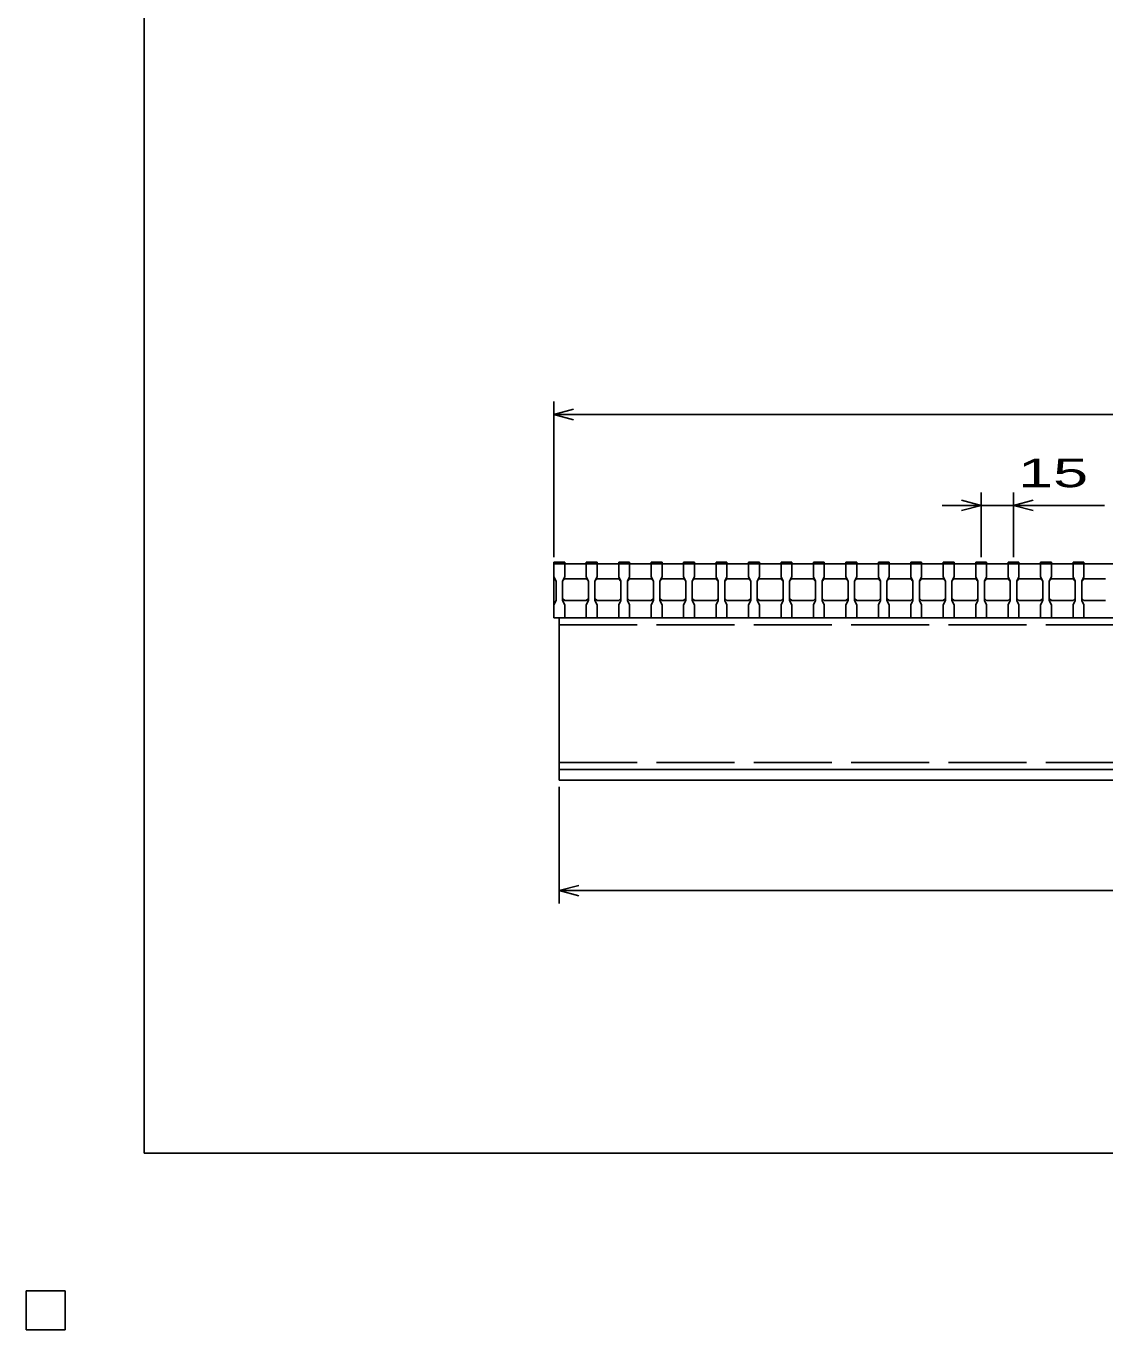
# Model space of a CAD drawing. Units: millimetres, scale not verified. Extents: x -1092 to 1039, y -770 to 632.
# Drawn here: x -1092 to -593, y -770 to -167 of the extents above; entities that cross this region are included whole.
import ezdxf
from ezdxf.enums import TextEntityAlignment as Align

# ---------------------------------------------------------------- set-up
doc = ezdxf.new("R2010")
doc.units = ezdxf.units.MM
doc.header["$LTSCALE"] = 6
doc.linetypes.add('DASHED', pattern=[7.5, 6, -1.5])
for name, color, linetype, lineweight in [('0_2', 150, 'Continuous', 25), ('16', 3, 'Continuous', 25), ('22', 4, 'Continuous', 25), ('24', 2, 'Continuous', 25), ('32', 4, 'Continuous', 25)]:
    doc.layers.add(name, color=color, linetype=linetype, lineweight=lineweight)
doc.styles.add('ベクトル', font='')
doc.styles.get('ベクトル').set_extended_font_data('ベクトル')

msp = doc.modelspace()

# ---------------------------------------------------------------- linework, layer by layer
at = {"layer": '0_2'}
for p, q in [((-1037.4, -687.9), (-1037.4, 632.1)), ((1038.6, -687.9), (-1037.4, -687.9)), ((-1074, -751.5), (-1092, -751.5)), ((-1092, -751.5), (-1092, -769.5)), ((-1074, -751.5), (-1092, -751.5)), ((-1092, -751.5), (-1092, -769.5)), ((-1074, -751.5), (-1092, -751.5)), ((-1092, -751.5), (-1092, -769.5)), ((-1074, -751.5), (-1092, -751.5)), ((-1092, -751.5), (-1092, -769.5)), ((-1074, -751.5), (-1092, -751.5)), ((-1092, -751.5), (-1092, -769.5)), ((-1074, -769.5), (-1074, -751.5)), ((-1074, -769.5), (-1074, -751.5)), ((-1074, -769.5), (-1074, -751.5)), ((-1074, -769.5), (-1074, -751.5)), ((-1074, -769.5), (-1074, -751.5)), ((-1092, -769.5), (-1074, -769.5)), ((-1092, -769.5), (-1074, -769.5)), ((-1092, -769.5), (-1074, -769.5)), ((-1092, -769.5), (-1074, -769.5)), ((-1092, -769.5), (-1074, -769.5))]:
    msp.add_line(p, q, dxfattribs=at)
at = {"layer": '16'}
for p, q in [((-848, -415.5), (-848, -414.8)), ((-848, -414.8), (-843, -414.8)), ((-848, -415.5), (-848, -421.5)), ((-843, -415.5), (-848, -415.5)), ((-848, -415.5), (-848, -440.5)), ((-848, -415.5), (-258, -415.5)), ((-843, -414.8), (-843, -415.5)), ((-843, -421.5), (-843, -415.5)), ((-833, -415.5), (-833, -414.8)), ((-833, -414.8), (-828, -414.8)), ((-833, -415.5), (-833, -421.5)), ((-828, -415.5), (-833, -415.5)), ((-828, -414.8), (-828, -415.5)), ((-828, -421.5), (-828, -415.5)), ((-818, -415.5), (-818, -414.8)), ((-818, -414.8), (-813, -414.8)), ((-818, -415.5), (-818, -421.5)), ((-813, -415.5), (-818, -415.5)), ((-813, -414.8), (-813, -415.5)), ((-813, -421.5), (-813, -415.5)), ((-803, -415.5), (-803, -414.8)), ((-803, -414.8), (-798, -414.8)), ((-803, -415.5), (-803, -421.5)), ((-798, -415.5), (-803, -415.5)), ((-798, -414.8), (-798, -415.5)), ((-798, -421.5), (-798, -415.5)), ((-788, -415.5), (-788, -414.8)), ((-788, -414.8), (-783, -414.8)), ((-788, -415.5), (-788, -421.5)), ((-783, -415.5), (-788, -415.5)), ((-783, -414.8), (-783, -415.5)), ((-783, -421.5), (-783, -415.5)), ((-773, -415.5), (-773, -414.8)), ((-773, -414.8), (-768, -414.8)), ((-773, -415.5), (-773, -421.5)), ((-768, -415.5), (-773, -415.5)), ((-768, -414.8), (-768, -415.5)), ((-768, -421.5), (-768, -415.5)), ((-758, -415.5), (-758, -414.8)), ((-758, -414.8), (-753, -414.8)), ((-758, -415.5), (-758, -421.5)), ((-753, -415.5), (-758, -415.5)), ((-753, -414.8), (-753, -415.5)), ((-753, -421.5), (-753, -415.5)), ((-743, -415.5), (-743, -414.8)), ((-743, -414.8), (-738, -414.8)), ((-743, -415.5), (-743, -421.5)), ((-738, -415.5), (-743, -415.5)), ((-738, -414.8), (-738, -415.5)), ((-738, -421.5), (-738, -415.5)), ((-728, -415.5), (-728, -414.8)), ((-728, -414.8), (-723, -414.8)), ((-728, -415.5), (-728, -421.5)), ((-723, -415.5), (-728, -415.5)), ((-723, -414.8), (-723, -415.5)), ((-723, -421.5), (-723, -415.5)), ((-713, -415.5), (-713, -414.8)), ((-713, -414.8), (-708, -414.8)), ((-713, -415.5), (-713, -421.5)), ((-708, -415.5), (-713, -415.5)), ((-708, -414.8), (-708, -415.5)), ((-708, -421.5), (-708, -415.5)), ((-698, -415.5), (-698, -414.8)), ((-698, -414.8), (-693, -414.8)), ((-698, -415.5), (-698, -421.5)), ((-693, -415.5), (-698, -415.5)), ((-693, -414.8), (-693, -415.5)), ((-693, -421.5), (-693, -415.5)), ((-683, -415.5), (-683, -414.8)), ((-683, -414.8), (-678, -414.8)), ((-683, -415.5), (-683, -421.5)), ((-678, -415.5), (-683, -415.5)), ((-678, -414.8), (-678, -415.5)), ((-678, -421.5), (-678, -415.5)), ((-668, -415.5), (-668, -414.8)), ((-668, -414.8), (-663, -414.8)), ((-668, -415.5), (-668, -421.5)), ((-663, -415.5), (-668, -415.5)), ((-663, -414.8), (-663, -415.5)), ((-663, -421.5), (-663, -415.5)), ((-653, -415.5), (-653, -414.8)), ((-653, -414.8), (-648, -414.8)), ((-653, -415.5), (-653, -421.5)), ((-648, -415.5), (-653, -415.5)), ((-648, -414.8), (-648, -415.5)), ((-648, -421.5), (-648, -415.5)), ((-638, -415.5), (-638, -414.8)), ((-638, -414.8), (-633, -414.8)), ((-638, -415.5), (-638, -421.5)), ((-633, -415.5), (-638, -415.5)), ((-633, -414.8), (-633, -415.5)), ((-633, -421.5), (-633, -415.5)), ((-623, -415.5), (-623, -414.8)), ((-623, -414.8), (-618, -414.8)), ((-623, -415.5), (-623, -421.5)), ((-618, -415.5), (-623, -415.5)), ((-618, -414.8), (-618, -415.5)), ((-618, -421.5), (-618, -415.5)), ((-608, -415.5), (-608, -414.8)), ((-608, -414.8), (-603, -414.8)), ((-608, -415.5), (-608, -421.5)), ((-603, -415.5), (-608, -415.5)), ((-603, -414.8), (-603, -415.5)), ((-603, -421.5), (-603, -415.5)), ((-848, -421.5), (-847, -423.5)), ((-844, -423.5), (-843, -421.5)), ((-833, -421.5), (-832, -423.5)), ((-829, -423.5), (-828, -421.5)), ((-818, -421.5), (-817, -423.5)), ((-814, -423.5), (-813, -421.5)), ((-803, -421.5), (-802, -423.5)), ((-799, -423.5), (-798, -421.5)), ((-788, -421.5), (-787, -423.5)), ((-784, -423.5), (-783, -421.5)), ((-773, -421.5), (-772, -423.5)), ((-769, -423.5), (-768, -421.5)), ((-758, -421.5), (-757, -423.5)), ((-754, -423.5), (-753, -421.5)), ((-743, -421.5), (-742, -423.5)), ((-739, -423.5), (-738, -421.5)), ((-728, -421.5), (-727, -423.5)), ((-724, -423.5), (-723, -421.5)), ((-713, -421.5), (-712, -423.5)), ((-709, -423.5), (-708, -421.5)), ((-698, -421.5), (-697, -423.5)), ((-694, -423.5), (-693, -421.5)), ((-683, -421.5), (-682, -423.5)), ((-679, -423.5), (-678, -421.5)), ((-668, -421.5), (-667, -423.5)), ((-664, -423.5), (-663, -421.5)), ((-653, -421.5), (-652, -423.5)), ((-649, -423.5), (-648, -421.5)), ((-638, -421.5), (-637, -423.5)), ((-634, -423.5), (-633, -421.5)), ((-623, -421.5), (-622, -423.5)), ((-619, -423.5), (-618, -421.5)), ((-608, -421.5), (-607, -423.5)), ((-604, -423.5), (-603, -421.5)), ((-847, -423.5), (-847, -432.5)), ((-844, -423.5), (-843, -422.5)), ((-844, -432.5), (-844, -423.5)), ((-843, -422.5), (-833, -422.5)), ((-833, -422.5), (-832, -423.5)), ((-832, -423.5), (-832, -432.5)), ((-829, -423.5), (-828, -422.5)), ((-829, -432.5), (-829, -423.5)), ((-828, -422.5), (-818, -422.5)), ((-818, -422.5), (-817, -423.5)), ((-817, -423.5), (-817, -432.5)), ((-814, -423.5), (-813, -422.5)), ((-814, -432.5), (-814, -423.5)), ((-813, -422.5), (-803, -422.5)), ((-803, -422.5), (-802, -423.5)), ((-802, -423.5), (-802, -432.5)), ((-799, -423.5), (-798, -422.5)), ((-799, -432.5), (-799, -423.5)), ((-798, -422.5), (-788, -422.5)), ((-788, -422.5), (-787, -423.5)), ((-787, -423.5), (-787, -432.5)), ((-784, -423.5), (-783, -422.5)), ((-784, -432.5), (-784, -423.5)), ((-783, -422.5), (-773, -422.5)), ((-773, -422.5), (-772, -423.5)), ((-772, -423.5), (-772, -432.5)), ((-769, -423.5), (-768, -422.5)), ((-769, -432.5), (-769, -423.5)), ((-768, -422.5), (-758, -422.5)), ((-758, -422.5), (-757, -423.5)), ((-757, -423.5), (-757, -432.5)), ((-754, -423.5), (-753, -422.5)), ((-754, -432.5), (-754, -423.5)), ((-753, -422.5), (-743, -422.5)), ((-743, -422.5), (-742, -423.5)), ((-742, -423.5), (-742, -432.5)), ((-739, -423.5), (-738, -422.5)), ((-739, -432.5), (-739, -423.5)), ((-738, -422.5), (-728, -422.5)), ((-728, -422.5), (-727, -423.5)), ((-727, -423.5), (-727, -432.5)), ((-724, -423.5), (-723, -422.5)), ((-724, -432.5), (-724, -423.5)), ((-723, -422.5), (-713, -422.5)), ((-713, -422.5), (-712, -423.5)), ((-712, -423.5), (-712, -432.5)), ((-709, -423.5), (-708, -422.5)), ((-709, -432.5), (-709, -423.5)), ((-708, -422.5), (-698, -422.5)), ((-698, -422.5), (-697, -423.5)), ((-697, -423.5), (-697, -432.5)), ((-694, -423.5), (-693, -422.5)), ((-694, -432.5), (-694, -423.5)), ((-693, -422.5), (-683, -422.5)), ((-683, -422.5), (-682, -423.5)), ((-682, -423.5), (-682, -432.5)), ((-679, -423.5), (-678, -422.5)), ((-679, -432.5), (-679, -423.5)), ((-678, -422.5), (-668, -422.5)), ((-668, -422.5), (-667, -423.5)), ((-667, -423.5), (-667, -432.5)), ((-664, -423.5), (-663, -422.5)), ((-664, -432.5), (-664, -423.5)), ((-663, -422.5), (-653, -422.5)), ((-653, -422.5), (-652, -423.5)), ((-652, -423.5), (-652, -432.5)), ((-649, -423.5), (-648, -422.5)), ((-649, -432.5), (-649, -423.5)), ((-648, -422.5), (-638, -422.5)), ((-638, -422.5), (-637, -423.5)), ((-637, -423.5), (-637, -432.5)), ((-634, -423.5), (-633, -422.5)), ((-634, -432.5), (-634, -423.5)), ((-633, -422.5), (-623, -422.5)), ((-623, -422.5), (-622, -423.5)), ((-622, -423.5), (-622, -432.5)), ((-619, -423.5), (-618, -422.5)), ((-619, -432.5), (-619, -423.5)), ((-618, -422.5), (-608, -422.5)), ((-608, -422.5), (-607, -423.5)), ((-607, -423.5), (-607, -432.5)), ((-604, -423.5), (-603, -422.5)), ((-604, -432.5), (-604, -423.5)), ((-603, -422.5), (-593, -422.5)), ((-847, -432.5), (-848, -434.5)), ((-843, -432.5), (-844, -431.5)), ((-843, -434.5), (-844, -432.5)), ((-833, -432.5), (-843, -432.5)), ((-832, -431.5), (-833, -432.5)), ((-832, -432.5), (-833, -434.5)), ((-828, -432.5), (-829, -431.5)), ((-828, -434.5), (-829, -432.5)), ((-818, -432.5), (-828, -432.5)), ((-817, -431.5), (-818, -432.5)), ((-817, -432.5), (-818, -434.5)), ((-813, -432.5), (-814, -431.5)), ((-813, -434.5), (-814, -432.5)), ((-803, -432.5), (-813, -432.5)), ((-802, -431.5), (-803, -432.5)), ((-802, -432.5), (-803, -434.5)), ((-798, -432.5), (-799, -431.5)), ((-798, -434.5), (-799, -432.5)), ((-788, -432.5), (-798, -432.5)), ((-787, -431.5), (-788, -432.5)), ((-787, -432.5), (-788, -434.5)), ((-783, -432.5), (-784, -431.5)), ((-783, -434.5), (-784, -432.5)), ((-773, -432.5), (-783, -432.5)), ((-772, -431.5), (-773, -432.5)), ((-772, -432.5), (-773, -434.5)), ((-768, -432.5), (-769, -431.5)), ((-768, -434.5), (-769, -432.5)), ((-758, -432.5), (-768, -432.5)), ((-757, -431.5), (-758, -432.5)), ((-757, -432.5), (-758, -434.5)), ((-753, -432.5), (-754, -431.5)), ((-753, -434.5), (-754, -432.5)), ((-743, -432.5), (-753, -432.5)), ((-742, -431.5), (-743, -432.5)), ((-742, -432.5), (-743, -434.5)), ((-738, -432.5), (-739, -431.5)), ((-738, -434.5), (-739, -432.5)), ((-728, -432.5), (-738, -432.5)), ((-727, -431.5), (-728, -432.5)), ((-727, -432.5), (-728, -434.5)), ((-723, -432.5), (-724, -431.5)), ((-723, -434.5), (-724, -432.5)), ((-713, -432.5), (-723, -432.5)), ((-712, -431.5), (-713, -432.5)), ((-712, -432.5), (-713, -434.5)), ((-708, -432.5), (-709, -431.5)), ((-708, -434.5), (-709, -432.5)), ((-698, -432.5), (-708, -432.5)), ((-697, -431.5), (-698, -432.5)), ((-697, -432.5), (-698, -434.5)), ((-693, -432.5), (-694, -431.5)), ((-693, -434.5), (-694, -432.5)), ((-683, -432.5), (-693, -432.5)), ((-682, -431.5), (-683, -432.5)), ((-682, -432.5), (-683, -434.5)), ((-678, -432.5), (-679, -431.5)), ((-678, -434.5), (-679, -432.5)), ((-668, -432.5), (-678, -432.5)), ((-667, -431.5), (-668, -432.5)), ((-667, -432.5), (-668, -434.5)), ((-663, -432.5), (-664, -431.5)), ((-663, -434.5), (-664, -432.5)), ((-653, -432.5), (-663, -432.5)), ((-652, -431.5), (-653, -432.5)), ((-652, -432.5), (-653, -434.5)), ((-648, -432.5), (-649, -431.5)), ((-648, -434.5), (-649, -432.5)), ((-638, -432.5), (-648, -432.5)), ((-637, -431.5), (-638, -432.5)), ((-637, -432.5), (-638, -434.5)), ((-633, -432.5), (-634, -431.5)), ((-633, -434.5), (-634, -432.5)), ((-623, -432.5), (-633, -432.5)), ((-622, -431.5), (-623, -432.5)), ((-622, -432.5), (-623, -434.5)), ((-618, -432.5), (-619, -431.5)), ((-618, -434.5), (-619, -432.5)), ((-608, -432.5), (-618, -432.5)), ((-607, -431.5), (-608, -432.5)), ((-607, -432.5), (-608, -434.5)), ((-603, -432.5), (-604, -431.5)), ((-603, -434.5), (-604, -432.5)), ((-593, -432.5), (-603, -432.5)), ((-848, -434.5), (-848, -440.5)), ((-843, -440.5), (-843, -434.5)), ((-833, -434.5), (-833, -440.5)), ((-828, -440.5), (-828, -434.5)), ((-818, -434.5), (-818, -440.5)), ((-813, -440.5), (-813, -434.5)), ((-803, -434.5), (-803, -440.5)), ((-798, -440.5), (-798, -434.5)), ((-788, -434.5), (-788, -440.5)), ((-783, -440.5), (-783, -434.5)), ((-773, -434.5), (-773, -440.5)), ((-768, -440.5), (-768, -434.5)), ((-758, -434.5), (-758, -440.5)), ((-753, -440.5), (-753, -434.5)), ((-743, -434.5), (-743, -440.5)), ((-738, -440.5), (-738, -434.5)), ((-728, -434.5), (-728, -440.5)), ((-723, -440.5), (-723, -434.5)), ((-713, -434.5), (-713, -440.5)), ((-708, -440.5), (-708, -434.5)), ((-698, -434.5), (-698, -440.5)), ((-693, -440.5), (-693, -434.5)), ((-683, -434.5), (-683, -440.5)), ((-678, -440.5), (-678, -434.5)), ((-668, -434.5), (-668, -440.5)), ((-663, -440.5), (-663, -434.5)), ((-653, -434.5), (-653, -440.5)), ((-648, -440.5), (-648, -434.5)), ((-638, -434.5), (-638, -440.5)), ((-633, -440.5), (-633, -434.5)), ((-623, -434.5), (-623, -440.5)), ((-618, -440.5), (-618, -434.5)), ((-608, -434.5), (-608, -440.5)), ((-603, -440.5), (-603, -434.5)), ((-848, -440.5), (-843, -440.5)), ((-848, -440.5), (-258, -440.5)), ((-845.5, -440.5), (-260.5, -440.5)), ((-845.5, -510.5), (-845.5, -440.5)), ((-833, -440.5), (-828, -440.5)), ((-818, -440.5), (-813, -440.5)), ((-803, -440.5), (-798, -440.5)), ((-788, -440.5), (-783, -440.5)), ((-773, -440.5), (-768, -440.5)), ((-758, -440.5), (-753, -440.5)), ((-743, -440.5), (-738, -440.5)), ((-728, -440.5), (-723, -440.5)), ((-713, -440.5), (-708, -440.5)), ((-698, -440.5), (-693, -440.5)), ((-683, -440.5), (-678, -440.5)), ((-668, -440.5), (-663, -440.5)), ((-653, -440.5), (-648, -440.5)), ((-638, -440.5), (-633, -440.5)), ((-623, -440.5), (-618, -440.5)), ((-608, -440.5), (-603, -440.5)), ((-260.5, -510.5), (-845.5, -510.5)), ((-845.5, -510.5), (-845.5, -515.5)), ((-260.5, -510.5), (-845.5, -510.5)), ((-845.5, -515.5), (-260.5, -515.5)), ((-1074, -751.5), (-1092, -751.5)), ((-1092, -751.5), (-1092, -769.5)), ((-1074, -751.5), (-1092, -751.5)), ((-1092, -751.5), (-1092, -769.5)), ((-1074, -751.5), (-1092, -751.5)), ((-1092, -751.5), (-1092, -769.5)), ((-1074, -751.5), (-1092, -751.5)), ((-1092, -751.5), (-1092, -769.5)), ((-1074, -751.5), (-1092, -751.5)), ((-1092, -751.5), (-1092, -769.5)), ((-1074, -769.5), (-1074, -751.5)), ((-1074, -769.5), (-1074, -751.5)), ((-1074, -769.5), (-1074, -751.5)), ((-1074, -769.5), (-1074, -751.5)), ((-1074, -769.5), (-1074, -751.5)), ((-1092, -769.5), (-1074, -769.5)), ((-1092, -769.5), (-1074, -769.5)), ((-1092, -769.5), (-1074, -769.5)), ((-1092, -769.5), (-1074, -769.5)), ((-1092, -769.5), (-1074, -769.5))]:
    msp.add_line(p, q, dxfattribs=at)
at = {"layer": '16', "linetype": 'DASHED'}
for p, q in [((-845.5, -443.7), (-260.5, -443.7)), ((-845.5, -507.3), (-260.5, -507.3))]:
    msp.add_line(p, q, dxfattribs=at)
at = {"layer": '22'}
for p, q in [((-848, -412.5), (-848, -340.5)), ((-848, -346.5), (-839, -344.1)), ((-839, -348.9), (-848, -346.5)), ((-848, -346.5), (-258, -346.5)), ((-650.5, -412.5), (-650.5, -382.5)), ((-635.5, -382.5), (-635.5, -412.5)), ((-650.5, -388.5), (-668.5, -388.5)), ((-650.5, -388.5), (-659.5, -386.1)), ((-659.5, -390.9), (-650.5, -388.5)), ((-650.5, -388.5), (-635.5, -388.5)), ((-635.5, -388.5), (-626.5, -386.1)), ((-626.5, -390.9), (-635.5, -388.5)), ((-635.5, -388.5), (-593.5, -388.5)), ((-845.5, -572.5), (-845.5, -518.5)), ((-845.5, -566.5), (-836.5, -564.1)), ((-836.5, -568.9), (-845.5, -566.5)), ((-845.5, -566.5), (-260.5, -566.5))]:
    msp.add_line(p, q, dxfattribs=at)
at = {"layer": '22', "color": 2}
for p, q in [((-1074, -751.5), (-1092, -751.5)), ((-1092, -751.5), (-1092, -769.5)), ((-1074, -751.5), (-1092, -751.5)), ((-1092, -751.5), (-1092, -769.5)), ((-1074, -751.5), (-1092, -751.5)), ((-1092, -751.5), (-1092, -769.5)), ((-1074, -769.5), (-1074, -751.5)), ((-1074, -769.5), (-1074, -751.5)), ((-1074, -769.5), (-1074, -751.5)), ((-1092, -769.5), (-1074, -769.5)), ((-1092, -769.5), (-1074, -769.5)), ((-1092, -769.5), (-1074, -769.5))]:
    msp.add_line(p, q, dxfattribs=at)
at = {"layer": '24', "color": 4}
for p, q in [((-1074, -751.5), (-1092, -751.5)), ((-1092, -751.5), (-1092, -769.5)), ((-1074, -751.5), (-1092, -751.5)), ((-1092, -751.5), (-1092, -769.5)), ((-1074, -751.5), (-1092, -751.5)), ((-1092, -751.5), (-1092, -769.5)), ((-1074, -769.5), (-1074, -751.5)), ((-1074, -769.5), (-1074, -751.5)), ((-1074, -769.5), (-1074, -751.5)), ((-1092, -769.5), (-1074, -769.5)), ((-1092, -769.5), (-1074, -769.5)), ((-1092, -769.5), (-1074, -769.5))]:
    msp.add_line(p, q, dxfattribs=at)
at = {"layer": '32'}
for p, q in [((-1074, -751.5), (-1092, -751.5)), ((-1092, -751.5), (-1092, -769.5)), ((-1074, -751.5), (-1092, -751.5)), ((-1092, -751.5), (-1092, -769.5)), ((-1074, -751.5), (-1092, -751.5)), ((-1092, -751.5), (-1092, -769.5)), ((-1074, -751.5), (-1092, -751.5)), ((-1092, -751.5), (-1092, -769.5)), ((-1074, -751.5), (-1092, -751.5)), ((-1092, -751.5), (-1092, -769.5)), ((-1074, -769.5), (-1074, -751.5)), ((-1074, -769.5), (-1074, -751.5)), ((-1074, -769.5), (-1074, -751.5)), ((-1074, -769.5), (-1074, -751.5)), ((-1074, -769.5), (-1074, -751.5)), ((-1092, -769.5), (-1074, -769.5)), ((-1092, -769.5), (-1074, -769.5)), ((-1092, -769.5), (-1074, -769.5)), ((-1092, -769.5), (-1074, -769.5)), ((-1092, -769.5), (-1074, -769.5))]:
    msp.add_line(p, q, dxfattribs=at)

# ---------------------------------------------------------------- texts
at = {"layer": '22', "color": 2, "style": 'ベクトル', "width": 1.65}
msp.add_text(' 15 ', height=13.2, dxfattribs=at).set_placement((-641.5, -373.5), align=Align.MIDDLE_LEFT)

doc.saveas('drawing.dxf')
